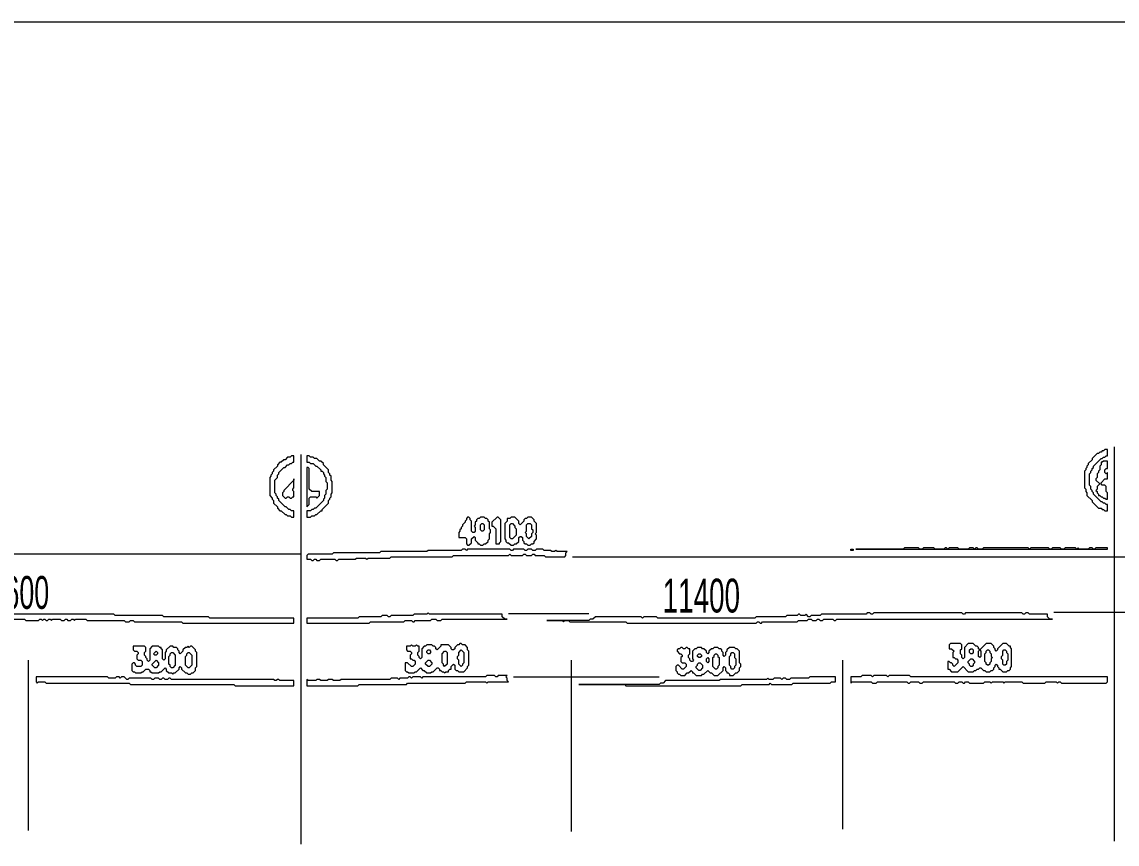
# Model space of a CAD drawing. Header units: millimetres. Extents: x 4 to 412, y 4 to 290.
# Drawn here: x 169.3 to 244.4, y 233.6 to 289.9 of the extents above; entities that cross this region are included whole.
import ezdxf

# ---------------------------------------------------------------- set-up
doc = ezdxf.new("R2010")
doc.units = ezdxf.units.MM
for name, color, linetype, lineweight in [('OCR_TEXT', 6, 'Continuous', 0), ('TRACE_STRAIGHT', 5, 'Continuous', 0), ('TRACE_TEXT_SYMBOL', 6, 'Continuous', 0)]:
    doc.layers.add(name, color=color, linetype=linetype, lineweight=lineweight)
doc.styles.add('wqy-unicode', font='wqy-unicode.lff')

msp = doc.modelspace()

# ---------------------------------------------------------------- linework, layer by layer
at = {"layer": 'TRACE_STRAIGHT', "color": 5}
for p, q in [((103.253, 289.95), (376.132, 289.95)), ((244.174, 260.796), (244.174, 233.768)), ((188.415, 260.272), (188.415, 233.558)), ((145.038, 253.456), (188.415, 253.456)), ((207.026, 253.25), (283.39, 253.25)), ((202.647, 249.368), (208.164, 249.368)), ((240.041, 249.455), (246.171, 249.455)), ((169.695, 246.171), (169.695, 234.497)), ((206.948, 246.172), (206.948, 234.431)), ((225.563, 246.171), (225.563, 234.573)), ((202.997, 245.033), (212.981, 245.033))]:
    msp.add_line(p, q, dxfattribs=at)
at = {"layer": 'TRACE_TEXT_SYMBOL', "color": 6}
for points in [[(187.759, 260.183), (187.672, 260.096), (187.497, 260.096), (187.321, 259.921), (187.234, 259.921), (187.059, 259.745), (186.971, 259.745), (186.796, 259.57), (186.796, 259.483), (186.533, 259.22), (186.533, 259.132), (186.446, 259.045), (186.446, 258.957), (186.358, 258.87), (186.358, 258.782), (186.271, 258.695), (186.271, 257.468), (186.446, 257.293), (186.446, 257.206), (186.533, 257.118), (186.533, 256.943), (186.796, 256.68), (186.796, 256.593), (186.971, 256.418), (187.059, 256.418), (187.321, 256.155), (187.409, 256.155), (187.497, 256.067), (187.672, 256.067), (187.759, 255.98), (187.934, 255.98), (187.934, 256.418), (187.759, 256.418), (187.672, 256.505), (187.584, 256.505), (187.409, 256.68), (187.321, 256.68), (186.884, 257.118), (186.884, 257.206), (186.796, 257.293), (186.796, 257.381), (186.708, 257.468), (186.708, 257.556), (186.621, 257.644), (186.621, 258.519), (186.796, 258.695), (186.796, 258.87), (186.884, 258.957), (186.884, 259.045), (187.234, 259.395), (187.321, 259.395), (187.497, 259.57), (187.584, 259.57), (187.672, 259.658), (187.759, 259.658), (187.847, 259.745), (187.934, 259.745), (187.934, 260.183)], [(188.81, 260.183), (188.81, 259.745), (188.985, 259.745), (189.073, 259.658), (189.248, 259.658), (189.423, 259.483), (189.511, 259.483), (189.774, 259.22), (189.774, 259.132), (189.861, 259.132), (189.949, 259.045), (189.949, 258.957), (190.036, 258.87), (190.036, 258.782), (190.124, 258.695), (190.124, 258.432), (190.211, 258.344), (190.211, 257.906), (190.124, 257.819), (190.124, 257.556), (190.036, 257.468), (190.036, 257.293), (189.949, 257.206), (189.949, 257.118), (189.423, 256.593), (189.336, 256.593), (189.248, 256.505), (189.161, 256.505), (189.073, 256.418), (188.81, 256.418), (188.81, 255.98), (189.073, 255.98), (189.161, 256.067), (189.336, 256.067), (189.423, 256.155), (189.511, 256.155), (189.774, 256.418), (189.861, 256.418), (189.861, 256.505), (190.299, 256.943), (190.299, 257.118), (190.387, 257.206), (190.387, 257.293), (190.474, 257.381), (190.474, 257.556), (190.562, 257.644), (190.562, 258.432), (190.474, 258.519), (190.474, 258.782), (190.387, 258.87), (190.387, 258.957), (190.299, 259.045), (190.299, 259.22), (189.949, 259.57), (189.949, 259.658), (189.774, 259.833), (189.686, 259.833), (189.511, 260.008), (189.336, 260.008), (189.248, 260.096), (189.073, 260.096), (188.985, 260.183)], [(243.544, 260.621), (243.457, 260.534), (243.369, 260.534), (243.281, 260.446), (243.194, 260.446), (243.106, 260.358), (243.019, 260.358), (242.668, 260.008), (242.668, 259.921), (242.406, 259.658), (242.406, 259.57), (242.318, 259.483), (242.318, 259.395), (242.231, 259.308), (242.231, 259.22), (242.143, 259.132), (242.143, 257.994), (242.231, 257.906), (242.231, 257.731), (242.318, 257.644), (242.318, 257.468), (242.668, 257.118), (242.668, 257.031), (243.106, 256.593), (243.281, 256.593), (243.369, 256.505), (243.457, 256.505), (243.544, 256.418), (243.719, 256.418), (243.719, 256.855), (243.632, 256.855), (243.544, 256.943), (243.457, 256.943), (243.369, 257.031), (243.281, 257.031), (242.756, 257.556), (242.756, 257.644), (242.668, 257.731), (242.668, 257.819), (242.581, 257.906), (242.581, 258.082), (242.493, 258.169), (242.493, 258.957), (242.581, 259.045), (242.581, 259.132), (242.668, 259.22), (242.668, 259.308), (242.756, 259.395), (242.756, 259.483), (243.281, 260.008), (243.369, 260.008), (243.457, 260.096), (243.544, 260.096), (243.632, 260.183), (243.719, 260.183), (243.719, 260.621)], [(188.81, 259.395), (188.81, 256.68), (188.985, 256.855), (188.985, 257.293), (189.073, 257.381), (189.423, 257.381), (189.511, 257.293), (189.686, 257.468), (189.686, 257.731), (189.161, 257.731), (188.985, 257.906), (188.985, 259.308), (188.898, 259.395)], [(243.457, 259.833), (243.369, 259.745), (243.281, 259.745), (243.281, 259.57), (243.194, 259.483), (243.194, 259.22), (243.106, 259.132), (243.106, 259.045), (243.019, 258.957), (243.019, 258.695), (242.931, 258.607), (242.931, 258.519), (243.194, 258.257), (243.019, 258.082), (243.019, 257.906), (242.931, 257.819), (243.019, 257.731), (243.019, 257.644), (243.106, 257.556), (243.106, 257.468), (243.194, 257.468), (243.281, 257.381), (243.369, 257.381), (243.457, 257.293), (243.544, 257.293), (243.632, 257.206), (243.719, 257.206), (243.719, 257.644), (243.632, 257.731), (243.632, 258.082), (243.544, 258.169), (243.369, 258.169), (243.281, 258.257), (243.281, 258.344), (243.544, 258.607), (243.719, 258.607), (243.719, 259.045), (243.632, 258.957), (243.544, 259.045), (243.544, 259.22), (243.632, 259.308), (243.719, 259.308), (243.719, 259.833)], [(187.934, 258.607), (187.934, 258.519), (187.234, 257.819), (187.234, 257.731), (187.146, 257.644), (187.146, 257.468), (187.321, 257.293), (187.409, 257.293), (187.497, 257.381), (187.584, 257.381), (187.672, 257.293), (187.759, 257.293), (187.847, 257.381), (187.934, 257.381), (187.934, 257.731), (187.847, 257.819), (187.847, 257.906), (187.934, 257.994)], [(199.845, 255.98), (199.757, 255.892), (199.757, 255.805), (199.669, 255.717), (199.669, 255.629), (199.494, 255.454), (199.494, 255.367), (199.407, 255.279), (199.407, 255.192), (199.319, 255.104), (199.319, 255.016), (199.232, 254.929), (199.232, 254.579), (199.669, 254.579), (199.757, 254.491), (199.757, 254.141), (199.845, 254.053), (199.932, 254.053), (200.107, 254.228), (200.107, 254.491), (200.282, 254.666), (200.37, 254.579), (200.37, 254.403), (200.545, 254.228), (200.545, 254.141), (200.633, 254.141), (200.72, 254.053), (200.895, 254.053), (200.983, 254.141), (201.071, 254.141), (201.246, 254.316), (201.246, 254.403), (201.333, 254.491), (201.333, 254.841), (201.421, 254.929), (201.421, 255.104), (201.333, 255.192), (201.333, 255.629), (201.246, 255.717), (201.246, 255.805), (201.158, 255.892), (201.071, 255.892), (200.983, 255.98), (200.72, 255.98), (200.633, 255.892), (200.545, 255.892), (200.458, 255.805), (200.458, 255.717), (200.37, 255.629), (200.37, 255.454), (200.282, 255.367), (200.37, 255.279), (200.37, 255.016), (200.282, 254.929), (200.195, 254.929), (200.107, 255.016), (200.107, 255.717), (200.02, 255.805), (200.02, 255.892), (199.932, 255.98)], [(200.72, 255.454), (200.808, 255.542), (200.895, 255.542), (200.983, 255.454), (200.983, 255.104), (200.895, 255.016), (200.808, 255.016), (200.72, 255.104)], [(201.859, 255.98), (201.509, 255.629), (201.509, 255.367), (201.596, 255.367), (201.771, 255.192), (201.771, 254.141), (202.034, 254.141), (202.034, 254.228), (202.122, 254.316), (202.122, 255.805), (201.946, 255.98)], [(202.822, 255.98), (202.735, 255.892), (202.559, 255.892), (202.559, 255.717), (202.384, 255.542), (202.384, 254.491), (202.472, 254.403), (202.472, 254.316), (202.559, 254.228), (202.647, 254.228), (202.822, 254.053), (202.997, 254.053), (203.085, 254.141), (203.172, 254.141), (203.348, 254.316), (203.348, 254.579), (203.435, 254.666), (203.523, 254.666), (203.61, 254.579), (203.61, 254.403), (203.698, 254.316), (203.698, 254.228), (203.785, 254.141), (203.873, 254.141), (203.961, 254.053), (204.136, 254.053), (204.223, 254.141), (204.311, 254.141), (204.398, 254.228), (204.398, 254.316), (204.574, 254.491), (204.574, 254.754), (204.486, 254.841), (204.574, 254.929), (204.574, 255.542), (204.398, 255.717), (204.398, 255.805), (204.223, 255.98), (203.961, 255.98), (203.873, 255.892), (203.785, 255.892), (203.698, 255.805), (203.698, 255.717), (203.435, 255.454), (203.348, 255.542), (203.348, 255.717), (203.085, 255.98)], [(202.735, 255.454), (202.822, 255.542), (202.91, 255.542), (203.085, 255.367), (203.085, 255.279), (203.172, 255.192), (203.172, 254.754), (202.91, 254.491), (202.822, 254.491), (202.735, 254.579)], [(203.873, 255.454), (203.961, 255.542), (204.136, 255.542), (204.223, 255.454), (204.223, 255.192), (204.311, 255.104), (204.311, 254.929), (204.223, 254.841), (204.223, 254.666), (204.048, 254.491), (203.873, 254.666), (203.873, 254.841), (203.785, 254.929), (203.873, 255.016)], [(229.795, 253.878), (229.707, 253.79), (226.467, 253.79), (243.719, 253.79), (243.719, 253.878), (242.931, 253.878), (242.844, 253.79), (242.756, 253.79), (242.668, 253.878), (242.493, 253.878), (242.406, 253.79), (241.793, 253.79), (241.705, 253.878), (241.618, 253.79), (241.53, 253.878), (240.829, 253.878), (240.742, 253.79), (240.567, 253.79), (240.479, 253.878), (239.954, 253.878), (239.866, 253.79), (239.778, 253.79), (239.691, 253.878), (238.465, 253.878), (238.377, 253.79), (238.29, 253.878), (235.225, 253.878), (235.137, 253.79), (234.874, 253.79), (234.787, 253.878), (234.699, 253.878), (234.612, 253.79), (234.524, 253.878), (234.261, 253.878), (234.174, 253.79), (233.561, 253.79), (233.473, 253.878), (232.86, 253.878), (232.773, 253.79), (232.685, 253.878), (232.597, 253.878), (232.51, 253.79), (231.897, 253.79), (231.809, 253.878), (231.109, 253.878), (231.021, 253.79), (230.846, 253.79), (230.758, 253.878)], [(226.117, 253.79), (226.292, 253.79), (226.292, 253.703), (226.117, 253.703)], [(197.13, 249.412), (197.042, 249.324), (196.166, 249.324), (196.079, 249.237), (194.59, 249.237), (194.503, 249.149), (194.415, 249.149), (194.327, 249.237), (193.977, 249.237), (193.89, 249.149), (192.401, 249.149), (192.313, 249.061), (188.81, 249.061), (188.81, 248.711), (193.101, 248.711), (193.189, 248.799), (195.466, 248.799), (195.553, 248.886), (195.991, 248.886), (196.079, 248.799), (196.166, 248.799), (196.254, 248.886), (197.305, 248.886), (197.393, 248.974), (197.655, 248.974), (197.743, 248.886), (198.006, 248.886), (198.093, 248.974), (202.559, 248.974), (202.384, 248.974), (202.209, 249.149), (202.209, 249.324), (197.217, 249.324)], [(178.476, 246.784), (178.564, 246.697), (178.564, 246.609), (178.476, 246.522), (178.389, 246.522), (178.301, 246.609)], [(179.44, 246.609), (179.527, 246.697), (179.615, 246.697), (179.79, 246.522), (179.79, 245.821), (179.615, 245.646), (179.527, 245.646), (179.44, 245.734), (179.44, 245.821), (179.352, 245.909), (179.352, 246.434), (179.44, 246.522)], [(180.578, 246.609), (180.666, 246.697), (180.753, 246.697), (180.929, 246.522), (180.929, 245.821), (180.753, 245.646), (180.666, 245.646), (180.491, 245.821), (180.491, 246.434), (180.578, 246.522)], [(197.042, 246.784), (197.13, 246.872), (197.217, 246.872), (197.305, 246.784), (197.305, 246.697), (197.217, 246.609), (197.13, 246.609), (197.042, 246.697)], [(198.268, 246.784), (198.356, 246.784), (198.443, 246.697), (198.443, 245.909), (198.268, 245.734), (198.181, 245.821), (198.181, 245.909), (198.093, 245.996), (198.093, 246.609)], [(199.407, 246.872), (199.582, 246.697), (199.582, 245.996), (199.494, 245.909), (199.494, 245.821), (199.407, 245.734), (199.232, 245.909), (199.232, 246.171), (199.144, 246.259), (199.144, 246.434), (199.232, 246.522), (199.232, 246.697)], [(215.608, 246.522), (215.696, 246.609), (215.783, 246.609), (215.871, 246.522), (215.871, 246.434), (215.783, 246.347), (215.696, 246.347), (215.608, 246.434)], [(216.746, 246.522), (216.834, 246.609), (216.922, 246.609), (217.009, 246.522), (217.009, 246.434), (217.097, 246.347), (217.097, 245.821), (217.009, 245.734), (217.009, 245.646), (216.922, 245.558), (216.834, 245.558), (216.659, 245.734), (216.659, 246.347), (216.746, 246.434)], [(217.885, 246.609), (217.972, 246.697), (218.06, 246.697), (218.148, 246.609), (218.148, 246.347), (218.235, 246.259), (218.235, 245.821), (218.148, 245.734), (218.148, 245.646), (218.06, 245.558), (217.972, 245.558), (217.885, 245.646), (217.885, 245.734), (217.797, 245.821), (217.797, 246.434), (217.885, 246.522)], [(234.261, 246.872), (234.349, 246.96), (234.436, 246.96), (234.524, 246.872), (234.524, 246.697), (234.436, 246.609), (234.349, 246.609), (234.261, 246.697)], [(234.874, 246.784), (234.962, 246.872), (235.049, 246.784), (235.049, 246.434), (234.962, 246.347), (234.874, 246.434)], [(235.4, 246.784), (235.487, 246.872), (235.575, 246.872), (235.662, 246.784), (235.662, 246.697), (235.75, 246.609), (235.75, 246.434), (235.838, 246.347), (235.75, 246.259), (235.75, 246.084), (235.662, 245.996), (235.662, 245.909), (235.575, 245.821), (235.487, 245.821), (235.4, 245.909), (235.4, 245.996), (235.312, 246.084), (235.312, 246.609), (235.4, 246.697)], [(236.538, 246.784), (236.626, 246.872), (236.713, 246.872), (236.801, 246.784), (236.801, 246.697), (236.889, 246.609), (236.889, 246.171), (236.801, 246.084), (236.801, 245.909), (236.713, 245.821), (236.626, 245.821), (236.538, 245.909), (236.538, 246.171), (236.451, 246.259), (236.451, 246.434), (236.538, 246.522)], [(178.476, 246.171), (178.652, 245.996), (178.652, 245.821), (178.476, 245.646), (178.389, 245.646), (178.214, 245.821), (178.214, 245.909)], [(197.13, 246.171), (197.217, 246.171), (197.393, 245.996), (197.393, 245.909), (197.217, 245.734), (197.13, 245.734), (196.955, 245.909), (196.955, 245.996)], [(215.608, 245.909), (215.696, 245.996), (215.783, 245.996), (215.958, 245.821), (215.958, 245.646), (215.783, 245.471), (215.696, 245.471), (215.52, 245.646), (215.52, 245.734), (215.608, 245.821)], [(216.221, 246.259), (216.309, 246.347), (216.396, 246.259), (216.396, 246.084), (216.309, 245.996), (216.221, 246.084)], [(234.349, 246.259), (234.436, 246.259), (234.612, 246.084), (234.612, 245.996), (234.524, 245.909), (234.524, 245.821), (234.436, 245.734), (234.349, 245.734), (234.261, 245.821), (234.261, 245.909), (234.174, 245.996), (234.174, 246.084)], [(170.244, 245.033), (170.244, 244.683), (170.332, 244.595), (170.42, 244.683), (170.857, 244.683), (170.945, 244.595), (176.637, 244.595), (176.725, 244.507), (183.818, 244.507), (183.906, 244.42), (187.934, 244.42), (187.934, 244.77), (186.971, 244.77), (186.884, 244.858), (186.796, 244.858), (186.708, 244.77), (186.621, 244.77), (186.533, 244.858), (179.527, 244.858), (179.44, 244.945), (179.352, 244.945), (179.265, 244.858), (179.089, 244.858), (179.002, 244.945), (178.914, 244.945), (178.827, 244.858), (178.739, 244.858), (178.652, 244.945), (178.389, 244.945), (178.301, 244.858), (178.214, 244.858), (178.126, 244.945), (176.637, 244.945), (176.55, 244.858), (176.462, 244.858), (176.287, 245.033), (176.112, 245.033), (176.024, 244.945), (175.937, 245.033), (175.762, 245.033), (175.674, 244.945), (175.236, 244.945), (175.149, 245.033)], [(201.158, 245.121), (201.071, 245.033), (196.779, 245.033), (196.692, 244.945), (196.604, 245.033), (196.079, 245.033), (195.991, 244.945), (195.904, 245.033), (195.816, 245.033), (195.729, 244.945), (195.203, 244.945), (195.116, 244.858), (195.028, 244.945), (194.59, 244.945), (194.503, 244.858), (191.175, 244.858), (191.087, 244.77), (190.649, 244.77), (190.562, 244.858), (190.299, 244.858), (190.211, 244.77), (189.774, 244.77), (189.686, 244.858), (189.511, 244.858), (189.423, 244.77), (188.898, 244.77), (188.81, 244.858), (188.81, 244.42), (192.313, 244.42), (192.401, 244.507), (195.641, 244.507), (195.729, 244.595), (199.669, 244.595), (199.757, 244.683), (201.071, 244.683), (201.158, 244.595), (201.246, 244.683), (202.647, 244.683), (202.559, 244.77), (202.559, 244.945), (202.472, 245.033), (202.559, 245.121), (201.946, 245.121), (201.859, 245.033), (201.771, 245.033), (201.684, 245.121)], [(223.315, 245.033), (223.227, 244.945), (222.001, 244.945), (221.913, 244.858), (221.738, 244.858), (221.651, 244.945), (221.475, 244.945), (221.388, 244.858), (221.3, 244.945), (220.862, 244.945), (220.775, 244.858), (220.512, 244.858), (220.425, 244.945), (220.337, 244.858), (217.184, 244.858), (217.097, 244.77), (213.419, 244.77), (213.243, 244.595), (213.068, 244.595), (212.981, 244.507), (207.464, 244.507), (210.616, 244.507), (210.704, 244.42), (218.585, 244.42), (218.673, 244.507), (220.512, 244.507), (220.6, 244.595), (220.687, 244.507), (222.088, 244.507), (222.176, 244.595), (224.716, 244.595), (224.803, 244.683), (225.066, 244.683), (225.066, 245.033)], [(226.905, 245.121), (226.817, 245.033), (226.117, 245.033), (226.117, 244.595), (226.204, 244.683), (227.518, 244.683), (227.606, 244.595), (227.868, 244.595), (227.956, 244.683), (229.97, 244.683), (230.058, 244.595), (230.145, 244.595), (230.233, 244.683), (230.758, 244.683), (230.846, 244.595), (231.021, 244.595), (231.109, 244.683), (233.21, 244.683), (233.298, 244.595), (233.473, 244.595), (233.561, 244.683), (233.736, 244.683), (233.823, 244.595), (233.911, 244.595), (233.999, 244.683), (234.174, 244.683), (234.261, 244.595), (235.225, 244.595), (235.312, 244.683), (235.662, 244.683), (235.75, 244.595), (235.838, 244.683), (236.538, 244.683), (236.626, 244.595), (236.713, 244.683), (237.852, 244.683), (237.939, 244.595), (239.428, 244.595), (239.516, 244.683), (240.216, 244.683), (240.304, 244.595), (240.392, 244.683), (240.479, 244.683), (240.567, 244.595), (243.632, 244.595), (243.719, 244.683), (243.719, 245.033), (230.233, 245.033), (230.145, 245.121), (228.744, 245.121), (228.657, 245.033), (228.569, 245.121), (227.693, 245.121), (227.606, 245.033), (227.518, 245.121)]]:
    msp.add_lwpolyline(points, close=True, dxfattribs=at)
for points in [[(199.494, 253.79), (199.407, 253.703), (197.13, 253.703), (197.042, 253.615), (193.89, 253.615), (193.802, 253.528), (190.649, 253.528), (190.562, 253.44), (188.898, 253.44), (188.81, 253.353), (188.81, 253.09), (189.073, 253.09), (189.161, 253.002), (189.248, 253.002), (189.336, 253.09), (189.423, 253.09), (189.511, 253.002), (189.686, 253.002), (189.774, 253.09), (190.737, 253.09), (190.824, 253.002), (190.912, 253.002), (191, 253.09), (192.138, 253.09), (192.226, 253.177), (192.839, 253.177), (192.926, 253.09), (193.014, 253.177), (194.503, 253.177), (194.59, 253.265), (198.794, 253.265), (198.881, 253.353), (202.647, 253.353), (202.735, 253.44), (202.822, 253.353), (203.61, 253.353), (203.698, 253.44), (203.785, 253.44), (203.873, 253.353), (204.223, 253.353), (204.311, 253.44), (204.398, 253.44), (204.486, 253.353), (205.099, 253.353), (205.187, 253.265), (206.5, 253.265), (206.588, 253.353), (206.588, 253.528), (206.675, 253.615), (205.975, 253.615), (205.887, 253.703), (205.8, 253.615), (205.624, 253.615), (205.537, 253.703), (205.099, 253.703), (205.011, 253.79), (204.574, 253.79), (204.486, 253.703), (204.311, 253.703), (204.223, 253.79), (203.961, 253.79), (203.873, 253.703), (203.785, 253.703), (203.698, 253.79)], [(203.698, 253.79), (202.997, 253.79), (202.91, 253.703), (202.822, 253.703), (202.735, 253.79), (199.845, 253.79), (199.757, 253.703), (199.669, 253.79), (199.494, 253.79)], [(227.255, 249.412), (227.168, 249.324), (224.103, 249.324), (224.015, 249.237), (223.402, 249.237), (223.315, 249.149), (223.227, 249.149), (223.052, 249.324), (222.964, 249.237), (222.701, 249.237), (222.614, 249.324), (222.526, 249.324), (222.439, 249.237), (221.738, 249.237), (221.651, 249.149), (219.636, 249.149), (219.549, 249.061), (212.893, 249.061), (212.806, 249.149), (211.93, 249.149), (211.842, 249.061), (211.755, 249.149), (208.602, 249.149), (208.427, 248.974), (208.252, 248.974), (208.164, 248.886), (205.274, 248.886), (206.325, 248.886), (206.413, 248.799), (206.5, 248.886), (206.763, 248.886), (206.851, 248.799), (210.704, 248.799), (210.791, 248.711), (219.636, 248.711), (219.724, 248.799), (219.812, 248.799), (219.899, 248.711), (219.987, 248.711), (220.074, 248.799), (222.439, 248.799), (222.526, 248.886), (223.139, 248.886), (223.227, 248.974), (223.402, 248.974), (223.49, 248.886), (223.752, 248.886), (223.84, 248.974), (223.928, 248.974), (224.015, 248.886), (224.19, 248.886), (224.278, 248.974), (224.891, 248.974), (224.978, 248.886), (225.066, 248.886), (225.154, 248.974), (239.954, 248.974), (239.778, 248.974), (239.603, 249.149), (239.603, 249.324), (238.377, 249.324), (238.29, 249.412), (238.115, 249.412), (238.027, 249.324)], [(238.027, 249.324), (237.939, 249.324), (237.852, 249.412), (233.999, 249.412), (233.911, 249.324), (233.823, 249.324), (233.736, 249.412), (227.693, 249.412), (227.606, 249.324), (227.518, 249.324), (227.431, 249.412), (227.255, 249.412)], [(168.493, 248.974), (169.456, 248.974), (169.544, 248.886), (170.42, 248.886), (170.507, 248.974), (170.595, 248.974), (170.682, 248.886), (170.77, 248.974), (170.857, 248.974), (170.945, 248.886), (171.033, 248.886), (171.12, 248.974), (171.208, 248.974), (171.295, 248.886), (171.383, 248.974), (171.908, 248.974), (171.996, 248.886), (172.171, 248.886), (172.259, 248.974), (172.346, 248.974), (172.434, 248.886), (172.609, 248.886), (172.697, 248.974), (172.784, 248.974), (172.872, 248.886), (172.959, 248.974), (173.66, 248.974), (173.747, 248.886), (176.287, 248.886), (176.375, 248.799), (176.637, 248.799), (176.725, 248.886), (176.9, 248.886), (176.988, 248.799), (180.228, 248.799), (180.316, 248.711), (187.934, 248.711), (187.934, 249.061), (182.155, 249.061), (182.067, 249.149), (179.002, 249.149), (178.914, 249.237), (175.674, 249.237), (175.587, 249.324), (155.795, 249.324)], [(176.9, 247.135), (176.9, 246.872), (176.988, 246.784), (177.163, 246.784), (177.25, 246.697), (177.25, 246.609), (177.163, 246.522), (177.163, 246.259), (177.25, 246.171), (177.426, 246.171), (177.513, 246.084), (177.513, 245.821), (177.426, 245.734), (177.163, 245.734), (177.075, 245.821), (177.075, 245.909), (176.988, 245.996), (176.9, 245.996), (176.813, 245.909), (176.813, 245.471), (176.9, 245.383), (176.988, 245.383), (177.075, 245.296), (177.426, 245.296), (177.513, 245.383), (177.601, 245.383), (177.776, 245.558), (177.951, 245.558), (178.039, 245.471), (178.039, 245.383), (178.126, 245.383), (178.214, 245.296), (178.652, 245.296), (178.739, 245.383), (178.827, 245.383), (179.089, 245.646), (179.177, 245.558), (179.177, 245.471), (179.352, 245.296), (179.527, 245.296), (179.615, 245.208), (179.703, 245.296), (179.79, 245.296), (180.053, 245.558), (180.053, 245.646), (180.14, 245.734), (180.228, 245.646), (180.228, 245.558), (180.491, 245.296), (180.578, 245.296), (180.666, 245.208), (180.841, 245.208), (180.929, 245.296), (181.016, 245.296), (181.191, 245.471), (181.191, 245.646), (181.279, 245.734), (181.279, 246.697), (181.191, 246.784), (181.191, 246.872), (180.929, 247.135), (180.841, 247.135), (180.753, 247.047), (180.666, 247.135)], [(180.666, 247.135), (180.578, 247.047), (180.491, 247.047), (180.316, 246.872), (180.316, 246.784), (180.14, 246.609), (180.053, 246.697), (180.053, 246.784), (179.965, 246.872), (179.965, 246.96), (179.878, 247.047), (179.703, 247.047), (179.615, 247.135), (179.44, 247.135), (179.177, 246.872), (179.177, 246.784), (179.089, 246.697), (179.089, 246.259), (179.002, 246.171), (178.914, 246.259), (178.914, 246.872), (178.827, 246.96), (178.827, 247.047), (178.739, 247.047), (178.652, 247.135), (178.214, 247.135), (178.039, 246.96), (178.039, 246.171), (177.951, 246.084), (177.863, 246.171), (177.863, 246.259), (177.776, 246.347), (177.776, 246.434), (177.688, 246.522), (177.688, 246.697), (177.776, 246.784), (177.776, 247.047), (177.688, 247.135), (176.9, 247.135)], [(199.319, 247.31), (199.232, 247.222), (199.144, 247.222), (198.969, 247.047), (198.969, 246.96), (198.881, 246.872), (198.794, 246.872), (198.706, 246.96), (198.706, 247.047), (198.531, 247.222), (198.006, 247.222), (198.006, 247.135), (197.743, 246.872), (197.655, 246.96), (197.655, 247.047), (197.568, 247.135), (197.48, 247.135), (197.393, 247.222), (197.042, 247.222), (196.955, 247.135), (196.867, 247.135), (196.692, 246.96), (196.692, 246.347), (196.604, 246.259), (196.517, 246.347), (196.517, 246.434), (196.429, 246.522), (196.429, 246.697), (196.517, 246.784), (196.517, 247.135), (196.429, 247.135), (196.342, 247.222), (196.254, 247.135), (196.079, 247.135), (195.991, 247.222), (195.904, 247.135), (195.641, 247.135), (195.641, 246.872), (195.729, 246.784), (195.904, 246.784), (195.991, 246.697), (195.991, 246.609), (195.904, 246.522), (195.904, 246.259), (195.991, 246.259), (196.079, 246.171), (196.166, 246.171), (196.254, 246.084), (196.254, 245.909), (196.079, 245.734), (195.991, 245.734), (195.729, 245.996), (195.553, 245.996), (195.553, 245.471), (195.641, 245.383), (195.729, 245.383), (195.816, 245.296), (196.166, 245.296), (196.254, 245.383), (196.342, 245.383), (196.604, 245.646), (196.779, 245.471), (196.867, 245.471), (197.042, 245.296)], [(197.042, 245.296), (197.305, 245.296), (197.393, 245.383), (197.48, 245.383), (197.743, 245.646), (197.83, 245.646), (197.918, 245.558), (197.918, 245.471), (198.006, 245.471), (198.093, 245.383), (198.181, 245.383), (198.268, 245.296), (198.356, 245.383), (198.531, 245.383), (198.531, 245.471), (198.619, 245.558), (198.706, 245.558), (198.706, 245.734), (198.881, 245.909), (198.969, 245.821), (198.969, 245.558), (199.056, 245.471), (199.144, 245.471), (199.232, 245.383), (199.582, 245.383), (199.845, 245.646), (199.845, 245.734), (199.932, 245.821), (199.932, 246.784), (199.845, 246.872), (199.845, 247.047), (199.669, 247.222), (199.494, 247.222), (199.407, 247.31), (199.319, 247.31)], [(232.948, 247.31), (232.86, 247.222), (232.86, 246.96), (233.035, 246.96), (233.21, 246.784), (233.123, 246.697), (233.123, 246.347), (233.21, 246.347), (233.298, 246.259), (233.386, 246.259), (233.473, 246.171), (233.473, 245.996), (233.21, 245.734), (233.123, 245.821), (233.123, 245.909), (233.035, 245.996), (232.948, 245.996), (232.86, 246.084), (232.773, 246.084), (232.773, 245.558), (232.86, 245.558), (233.035, 245.383), (233.473, 245.383), (233.823, 245.734), (234.174, 245.383), (234.524, 245.383), (234.612, 245.471), (234.699, 245.471), (234.787, 245.558), (234.874, 245.558), (234.962, 245.646), (235.049, 245.646), (235.225, 245.471), (235.312, 245.471), (235.4, 245.383), (235.662, 245.383), (235.75, 245.471), (235.838, 245.471), (235.925, 245.558), (235.925, 245.646), (236.013, 245.734), (236.013, 245.821), (236.1, 245.909), (236.188, 245.821), (236.188, 245.734), (236.276, 245.646), (236.276, 245.558), (236.363, 245.558), (236.538, 245.383), (236.801, 245.383), (236.889, 245.471), (236.976, 245.471), (237.064, 245.558), (237.064, 245.646), (237.151, 245.734), (237.151, 246.96), (237.064, 247.047), (237.064, 247.135), (236.976, 247.135), (236.801, 247.31), (236.538, 247.31), (236.188, 246.96), (236.188, 246.872), (236.1, 246.784)], [(236.1, 246.784), (236.013, 246.872), (236.013, 246.96), (235.925, 247.047), (235.925, 247.135), (235.75, 247.31), (235.4, 247.31), (234.962, 246.872), (234.874, 246.96), (234.874, 247.047), (234.787, 247.135), (234.699, 247.135), (234.524, 247.31), (234.174, 247.31), (233.911, 247.047), (233.911, 246.347), (233.823, 246.259), (233.736, 246.347), (233.736, 246.522), (233.648, 246.609), (233.648, 246.872), (233.736, 246.96), (233.736, 247.222), (233.648, 247.31), (232.948, 247.31)], [(214.47, 247.047), (214.382, 246.96), (214.294, 246.96), (214.207, 246.872), (214.207, 246.784), (214.382, 246.609), (214.47, 246.609), (214.557, 246.522), (214.557, 246.434), (214.47, 246.347), (214.47, 246.084), (214.557, 245.996), (214.732, 245.996), (214.82, 245.909), (214.82, 245.734), (214.645, 245.558), (214.557, 245.558), (214.294, 245.821), (214.207, 245.821), (214.119, 245.734), (214.119, 245.471), (214.207, 245.383), (214.207, 245.296), (214.294, 245.208), (214.382, 245.208), (214.47, 245.121), (214.732, 245.121), (214.907, 245.296), (214.995, 245.296), (215.17, 245.471), (215.258, 245.383), (215.258, 245.296), (215.345, 245.296), (215.52, 245.121), (215.871, 245.121), (215.958, 245.208), (216.046, 245.208), (216.309, 245.471), (216.484, 245.296), (216.571, 245.296), (216.746, 245.121), (217.009, 245.121), (217.359, 245.471), (217.359, 245.646), (217.447, 245.734), (217.535, 245.646), (217.535, 245.471), (217.622, 245.383), (217.622, 245.296), (217.71, 245.296), (217.797, 245.208), (217.797, 245.121), (218.06, 245.121), (218.235, 245.296), (218.323, 245.296), (218.498, 245.471), (218.498, 245.646), (218.585, 245.734), (218.585, 245.909), (218.498, 245.996), (218.498, 246.784), (218.323, 246.96), (218.235, 246.96), (218.148, 247.047)], [(218.148, 247.047), (217.797, 247.047), (217.622, 246.872), (217.622, 246.784), (217.535, 246.697), (217.535, 246.522), (217.447, 246.434), (217.359, 246.522), (217.359, 246.697), (217.272, 246.784), (217.272, 246.872), (217.184, 246.96), (217.097, 246.96), (217.009, 247.047), (216.746, 247.047), (216.659, 246.96), (216.571, 246.96), (216.396, 246.784), (216.396, 246.697), (216.309, 246.609), (216.221, 246.697), (216.221, 246.784), (216.046, 246.96), (215.958, 246.96), (215.871, 247.047), (215.608, 247.047), (215.52, 246.96), (215.433, 246.96), (215.258, 246.784), (215.258, 246.259), (215.345, 246.171), (215.258, 246.084), (215.17, 246.084), (215.083, 246.171), (215.083, 246.259), (214.995, 246.347), (214.995, 246.522), (215.083, 246.609), (215.083, 246.96), (214.995, 246.96), (214.907, 247.047), (214.82, 247.047), (214.732, 246.96), (214.645, 246.96), (214.557, 247.047), (214.47, 247.047)]]:
    msp.add_lwpolyline(points, dxfattribs=at)

# ---------------------------------------------------------------- texts
at = {"layer": 'OCR_TEXT', "color": 6, "style": 'wqy-unicode'}
for s, height, width, p in [('7600', 2.2542, 0.609256, (167.059, 249.69)), ('11400', 2.3225, 0.614174, (213.22, 249.441))]:
    msp.add_text(s, height=height, dxfattribs=dict(at, width=width)).set_placement(p)

doc.saveas('drawing.dxf')
